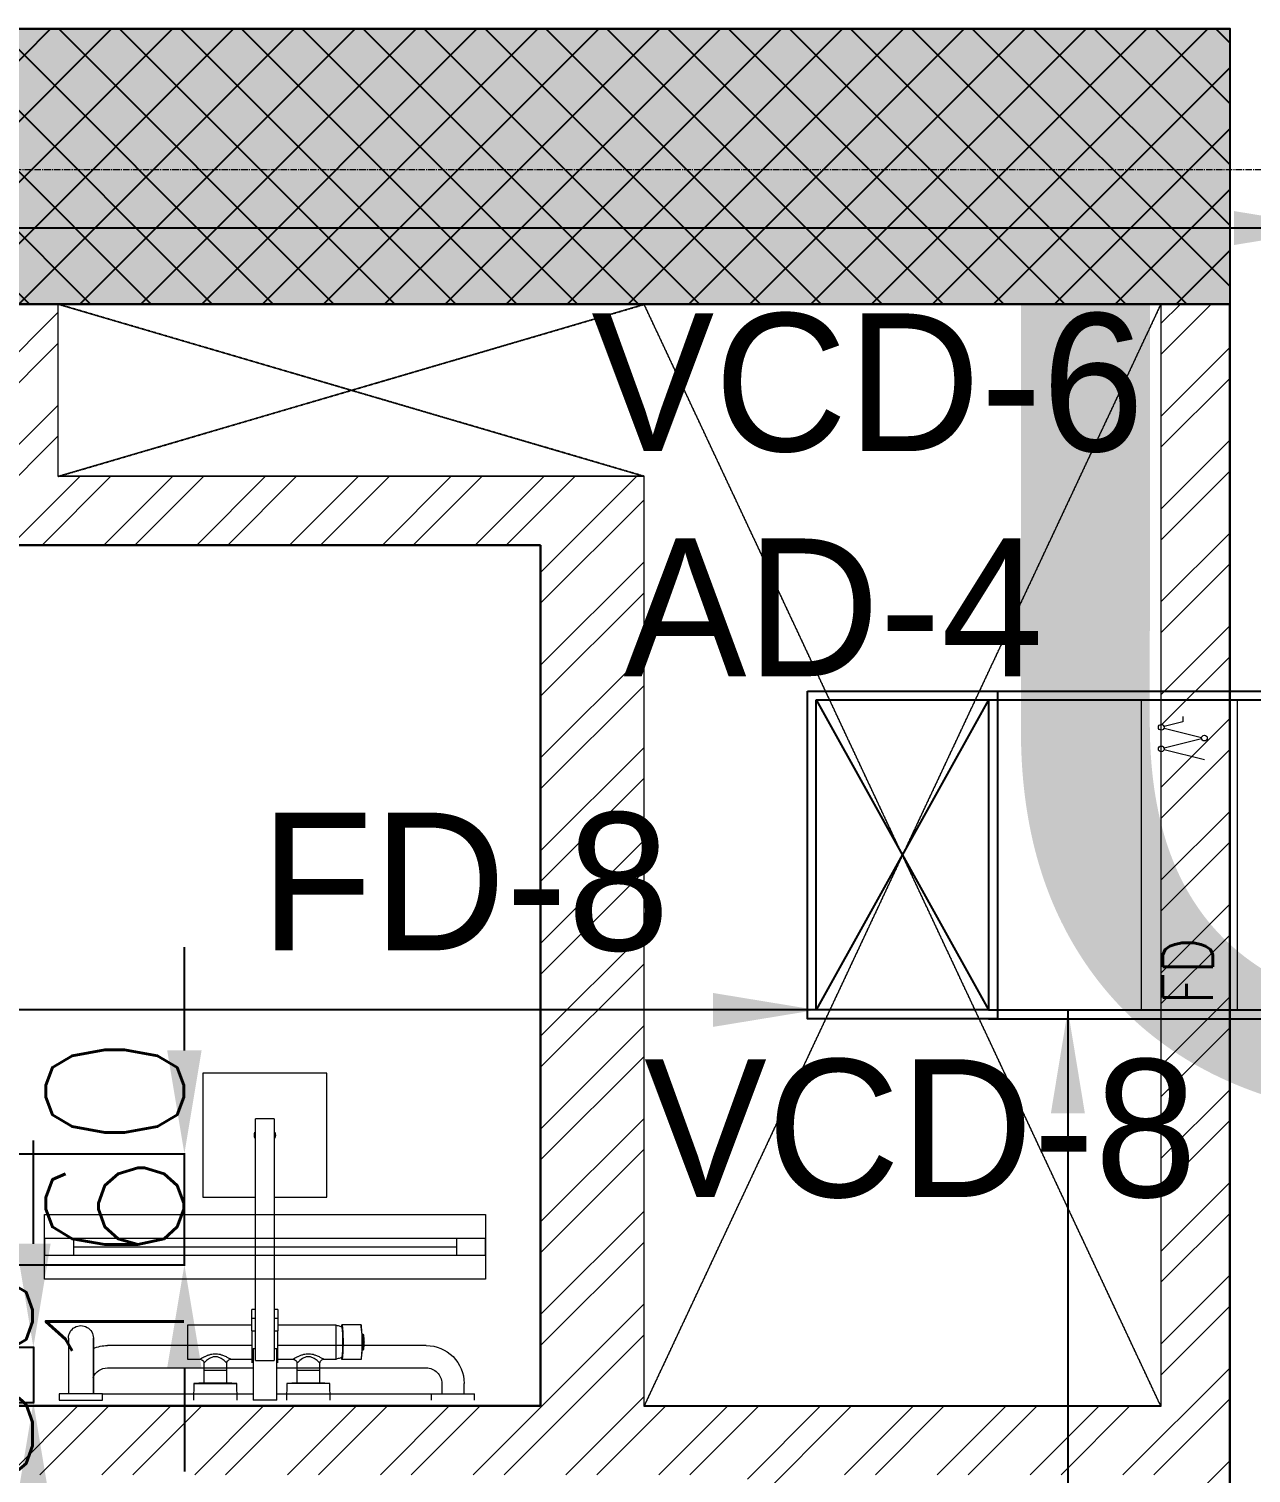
# Model space of a CAD drawing. Header units: millimetres. Extents: x -9226 to 166212, y -13 to 97274.
# Drawn here: x 36107 to 37881, y 55882 to 57979 of the extents above; entities that cross this region are included whole.
import ezdxf
from ezdxf.enums import TextEntityAlignment as Align

# ---------------------------------------------------------------- set-up
doc = ezdxf.new("R2010")
doc.units = ezdxf.units.MM
for name, pattern in [('23491-A-XR-GRID$0$23288-XR-Unit GRIDS$0$CENTER2', [28.575, 19.05, -3.175, 3.175, -3.175]), ('23491-XR-AR-2ND FLOOR PLAN$0$HIDDEN', [9.525, 6.35, -3.175]), ('HIDDEN', [9.525, 6.35, -3.175])]:
    doc.linetypes.add(name, pattern=pattern)
doc.layers.get('0').update_dxf_attribs({"color": 8})
doc.layers.get('Defpoints').update_dxf_attribs({"color": 8})
for name, color, linetype in [('05 - 2ND - 3RD COLUMNS LAYOUT$0$23491-A-XR-GROUND TO PODIUM 3-COL$0$COLUMN', 8, 'Continuous'), ('05 - 2ND - 3RD COLUMNS LAYOUT$0$23491-A-XR-GROUND TO PODIUM 3-COL$0$HATCH', 8, 'Continuous'), ('1.INS', 8, 'Continuous'), ('1.STR', 8, 'Continuous'), ('23491-XR-AR-2ND FLOOR PLAN$0$23491-XR-AR-2ND FLOOR PLAN$0$23491-XR-AR-TYP-FLOOR$0$A-ELC-DP', 8, 'Continuous'), ('23491-XR-AR-2ND FLOOR PLAN$0$23491-XR-AR-2ND FLOOR PLAN$0$23491-XR-AR-TYP-FLOOR$0$A-ELC-DP @ 2000', 8, 'Continuous'), ('cloud', 15, 'Continuous'), ('FAD', 3, 'Continuous'), ('LETER LINE', 7, 'Continuous'), ('VCD SHE', 7, 'Continuous')]:
    doc.layers.add(name, color=color, linetype=linetype)
for name, color, linetype, lineweight in [('1.XREF', 8, 'Continuous', 9), ('23491-A-XR-GRID$0$G-ANNO-GRID', 8, '23491-A-XR-GRID$0$23288-XR-Unit GRIDS$0$CENTER2', 0), ('23491-XR-AR-2ND FLOOR PLAN$0$23491-XR-AR-2ND FLOOR PLAN$0$23491-XR-AR-TYP-FLOOR$0$A-Glaz-Sill', 8, 'Continuous', 5), ('23491-XR-AR-2ND FLOOR PLAN$0$23491-XR-AR-2ND FLOOR PLAN$0$23491-XR-AR-TYP-FLOOR$0$A-WALL-PATT', 8, 'Continuous', 5), ('23491-XR-AR-2ND FLOOR PLAN$0$23491-XR-AR-2ND FLOOR PLAN$0$A-FIXT-TOIT-PLAN', 8, 'Continuous', 20), ('23491-XR-AR-2ND FLOOR PLAN$0$23491-XR-AR-2ND FLOOR PLAN$0$A-WALL', 8, 'Continuous', 30), ('23491-XR-AR-2ND FLOOR PLAN$0$23491-XR-AR-2ND FLOOR PLAN$0$A-WALL-CAVI', 8, 'Continuous', 15), ('23491-XR-AR-2ND FLOOR PLAN$0$A-FLOR-OVHD', 8, '23491-XR-AR-2ND FLOOR PLAN$0$HIDDEN', 15), ('23491-XR-AR-2ND FLOOR PLAN$0$A-WALL', 8, 'Continuous', 30), ('23491-XR-AR-2ND FLOOR PLAN$0$A-WALL-CAVI', 8, 'Continuous', 15), ('A-ANNO-DIMS', 8, 'Continuous', 9), ('A-FLOR-OVHD', 15, 'HIDDEN', 15), ('HVAC-VOL-SPD-S01-M-01-0400 R-01$0$HVAC-VOL-SPD-S01-M-01-0400 R-01$0$000-VL-M-FD', 20, 'Continuous', 20), ('MH DIM', 15, 'Continuous', 0)]:
    doc.layers.add(name, color=color, linetype=linetype, lineweight=lineweight)
doc.styles.add('23491-XR-AR-2ND FLOOR PLAN$0$23491-XR-AR-2ND FLOOR PLAN$0$23491-XR-AR-TYP-FLOOR$0$SDC-TEXT-ARB', font='sdc-arb.shx')
doc.styles.add('HVAC-VOL-SPD-S01-M-01-0400 R-01$0$HVAC-VOL-SPD-S01-M-01-0400 R-01$0$ROMANS', font='romans.shx', dxfattribs={"width": 0.75})
doc.styles.add('ROMANS', font='isocp.shx', dxfattribs={"width": 0.8})
doc.styles.add('SDC-TEXT-ARB', font='sdc-arb.shx', dxfattribs={"height": 0.5})
doc.styles.get("Standard").update_dxf_attribs({"font": 'romans.shx', "height": 200})
doc.dimstyles.new('ISO-25', dxfattribs={"dimtxt": 200, "dimasz": 150, "dimexe": 1.25, "dimexo": 0.625, "dimgap": 1, "dimtad": 1, "dimtoh": 1, "dimdec": 0, "dimrnd": 5, "dimtxsty": 'Standard', "dimcen": 2.5, "dimclrd": 256, "dimclre": 256, "dimclrt": 7, "dimadec": 0, "dimazin": 0, "dimtfac": 1, "dimtdec": 0, "dimtix": 1, "dimtmove": 2, "dimatfit": 3, "dimfxl": 1, "dimarcsym": 1})
doc.dimstyles.new('JSE', dxfattribs={"dimtxt": 50, "dimasz": 150, "dimexe": 0.18, "dimexo": 0.0625, "dimgap": 50, "dimtad": 0, "dimdec": 0, "dimrnd": 5, "dimzin": 0, "dimdsep": 46, "dimtxsty": 'ROMANS', "dimcen": 0.09, "dimclrd": 7, "dimclre": 7, "dimclrt": 7, "dimadec": 0, "dimazin": 0, "dimtfac": 1, "dimtdec": 0, "dimtofl": 0, "dimtmove": 0, "dimatfit": 3, "dimfxl": 1, "dimtolj": 1, "dimtzin": 0, "dimarcsym": 1})

# ---------------------------------------------------------------- blocks, each defined once
blk = doc.blocks.new('*U723')
at = {"layer": '23491-XR-AR-2ND FLOOR PLAN$0$23491-XR-AR-2ND FLOOR PLAN$0$23491-XR-AR-TYP-FLOOR$0$A-ELC-DP @ 2000', "color": 8, "lineweight": 25, "insert": (129.2, 99.7), "char_height": 1442.988, "attachment_point": 1, "style": '23491-XR-AR-2ND FLOOR PLAN$0$23491-XR-AR-2ND FLOOR PLAN$0$23491-XR-AR-TYP-FLOOR$0$SDC-TEXT-ARB'}
blk.add_mtext_dynamic_manual_height_columns('{\\fArial|b0|i0|c0|p34;ONU}', width=1442.988, gutter_width=7214.9, heights=[0], dxfattribs=at)
blk = doc.blocks.new('23491-XR-AR-2ND FLOOR PLAN$0$23491-XR-AR-2ND FLOOR PLAN$0$23491-XR-AR-TYP-FLOOR$0$A$C81039be2')
at = {"layer": '23491-XR-AR-2ND FLOOR PLAN$0$23491-XR-AR-2ND FLOOR PLAN$0$23491-XR-AR-TYP-FLOOR$0$A-ELC-DP'}
blk.add_blockref('*U723', (0, 0), dxfattribs=at)
blk = doc.blocks.new('23491-XR-AR-2ND FLOOR PLAN$0$23491-XR-AR-2ND FLOOR PLAN$0$23261-XR-AR-TO-A-FF$0$AAA')
at = {"color": 8, "linetype": 'ByBlock'}
for p, q in [((19517.5, 6924.5), (19697.5, 6924.5)), ((19517.5, 6744.5), (19517.5, 6924.5)), ((19697.5, 6924.5), (19697.5, 6744.5)), ((19594, 6858.6), (19594, 6777.6)), ((19594, 6858.6), (19621, 6858.6)), ((19621, 6777.6), (19621, 6858.6)), ((19594, 6777.6), (19594, 6507.6)), ((19621, 6507.6), (19621, 6777.6)), ((19594, 6744.5), (19517.5, 6744.5)), ((19697.5, 6744.5), (19621, 6744.5)), ((19588.6, 6581.5), (19588.6, 6568.4)), ((19588.6, 6581.5), (19594, 6581.5)), ((19588.6, 6568.4), (19588.6, 6550.4)), ((19588.6, 6568.4), (19594, 6568.4)), ((19621, 6581.5), (19626.4, 6581.5)), ((19621, 6568.4), (19626.4, 6568.4)), ((19626.4, 6568.4), (19626.4, 6581.5)), ((19626.4, 6550.4), (19626.4, 6568.4)), ((19594, 6550.4), (19588.6, 6550.4)), ((19588.6, 6504), (19588.6, 6550.4)), ((19626.4, 6550.4), (19621, 6550.4)), ((19626.4, 6550.4), (19626.4, 6504)), ((19373.4, 6529.2), (19588.6, 6529.2)), ((19594, 6524.8), (19590.4, 6524.8)), ((19590.4, 6450), (19590.4, 6524.8)), ((19624.6, 6524.8), (19621, 6524.8)), ((19624.6, 6524.8), (19624.6, 6450)), ((19626.4, 6529.2), (19836, 6529.2)), ((19856.5, 6459), (19856.5, 6540)), ((19856.5, 6540), (19856.5, 6459)), ((19892.7, 6540), (19892.7, 6459)), ((19892.7, 6540), (19892.7, 6459)), ((19588.6, 6509.4), (19564.1, 6509.4)), ((19567, 6509.4), (19566.4, 6509.4)), ((19621, 6507.6), (19594, 6507.6)), ((19590.4, 6496.8), (19373.4, 6496.8)), ((19836, 6496.8), (19624.6, 6496.8)), ((19303.2, 6450), (19303.2, 6459)), ((19590.4, 6459), (19303.2, 6459)), ((19318.5, 6459), (19318.5, 6474.3)), ((19350.9, 6474.3), (19350.9, 6459)), ((19366.2, 6459), (19366.2, 6450)), ((19843.2, 6459), (19624.6, 6459)), ((19648, 6450), (19648.2, 6474.2)), ((19843.2, 6450), (19843.2, 6459)), ((19843.2, 6459), (19856.5, 6459)), ((19843.2, 6450), (19843.2, 6459)), ((19843.2, 6459), (19906.2, 6459)), ((19892.7, 6459), (19906.2, 6459)), ((19906.2, 6459), (19906.2, 6450)), ((19906.2, 6459), (19906.2, 6450)), ((19590.4, 6450), (19624.6, 6450)), ((19906.2, 6450), (19843.2, 6450)), ((19906.2, 6450), (19843.2, 6450))]:
    blk.add_line(p, q, dxfattribs=at)
at = {"color": 8, "linetype": 'ByBlock', "flags": 128}
for points in [[(19466.5, 6545.7), (19465.5, 6545.6), (19464.5, 6545.5)], [(19466.3, 6544.5), (19466.3, 6544.5), (19466.3, 6545), (19467.9, 6557.1), (19468, 6558.5), (19468.1, 6559.4), (19496, 6559.4)], [(19504, 6558.7), (19502.6, 6558.5), (19501.3, 6558.2), (19499.9, 6557.9), (19498.6, 6557.5), (19497.3, 6557), (19496.1, 6556.6), (19496, 6556.5), (19496, 6559.4), (19495, 6556), (19494.3, 6546.8), (19494, 6534.2), (19494.3, 6521.6), (19495, 6512.3), (19496, 6509)], [(19527.8, 6503.6), (19527.6, 6505.1), (19527, 6506.5), (19526.1, 6507.7), (19524.9, 6508.6), (19522.6, 6509.4), (19522, 6509.4), (19504, 6509.4), (19504, 6558.9), (19588.6, 6558.9)], [(19626.4, 6558.9), (19720, 6558.9), (19720, 6509.4), (19702, 6509.4), (19701.3, 6509.4), (19699, 6508.6), (19697.8, 6507.7), (19696.9, 6506.5), (19696.3, 6505.1), (19696.1, 6503.6)], [(19464.5, 6522.8), (19465.5, 6522.7), (19466.5, 6522.6)], [(19466.3, 6523.8), (19466.3, 6523.7), (19466.4, 6522.8), (19466.7, 6520.3), (19467.4, 6515), (19467.8, 6511.5), (19468, 6510.1), (19468.1, 6509), (19468.1, 6509), (19496, 6509), (19496, 6511.8), (19497.2, 6511.3), (19498.5, 6510.9), (19499.8, 6510.5), (19501.2, 6510.2), (19502.5, 6509.9), (19503.9, 6509.7), (19504, 6509.6)], [(19513, 6450), (19513.2, 6474.2), (19527.7, 6475.2), (19527.9, 6503.7), (19528.9, 6504.7), (19531.9, 6507.3), (19536, 6510.5), (19541.4, 6513), (19547.5, 6513), (19552.9, 6510.5), (19557.1, 6507.3), (19560, 6504.7), (19561.1, 6503.6), (19561.3, 6475.2), (19561.4, 6475.2), (19575.7, 6474.2), (19576, 6450)], [(19565.4, 6509.2), (19564, 6508.6), (19562.8, 6507.7), (19561.9, 6506.5), (19561.3, 6505.1), (19561.1, 6503.6)], [(19662.8, 6503.6), (19662.6, 6505.1), (19662, 6506.5), (19661.1, 6507.7), (19659.9, 6508.6), (19657.6, 6509.4), (19657, 6509.4), (19626.4, 6509.4)], [(19710.7, 6474.2), (19648.2, 6474.2), (19648.3, 6474.3), (19662.7, 6475.2), (19662.9, 6503.7), (19663.9, 6504.7), (19666.9, 6507.3), (19671, 6510.5), (19676.4, 6513), (19682.5, 6513), (19687.9, 6510.5), (19692.1, 6507.3), (19695, 6504.7), (19696.1, 6503.6), (19696.1, 6493.2), (19696.3, 6475.2), (19696.4, 6475.2), (19710.7, 6474.2), (19711, 6450)], [(19527.8, 6493.2), (19544.5, 6493.2), (19561.1, 6493.2)], [(19662.8, 6493.2), (19679.5, 6493.2), (19696.1, 6493.2)], [(19513.3, 6474.3), (19513.2, 6474.2), (19575.7, 6474.2)], [(19561, 6475.2), (19544.5, 6475.2), (19527.9, 6475.2)], [(19696.3, 6475.2), (19679.5, 6475.2), (19662.7, 6475.2)]]:
    blk.add_lwpolyline(points, dxfattribs=at)
at = {"color": 8, "linetype": 'ByBlock'}
for centre, radius, start, end in [((19607.5, 6834.5), 15.1, 163.2751, 180), ((19607.5, 6834.5), 15.1, 0, 16.7249), ((19607.5, 6834.5), 15.1, 180, 196.7249), ((19607.5, 6834.5), 15.1, 343.2751, 0), ((19874.6, 6540), 18.1, 360, 180), ((19874.6, 6540), 18.1, 360, 180), ((19373.4, 6474.3), 54.9, 90, 180), ((19836, 6474.3), 54.9, 67.793, 90), ((19373.4, 6474.3), 22.5, 90, 180), ((19836, 6474.3), 22.5, 22.7572, 90)]:
    blk.add_arc(centre, radius, start, end, dxfattribs=at)
at = {"color": 8, "linetype": 'ByBlock', "extrusion": (0, 0, -1)}
for start_param, end_param in [(4.712389, 4.717081), (4.707697, 4.712389)]:
    blk.add_ellipse((19515.6, 6534.2), major_axis=(0, 52.4), ratio=0.998719, start_param=start_param, end_param=end_param, dxfattribs=at)
at = {"color": 8, "linetype": 'ByBlock'}
for points in [[(19463.3, 6534.4), (19463.3, 6535.3), (19463.4, 6537.2), (19463.6, 6540), (19464, 6542.8), (19464.3, 6544.6), (19464.5, 6545.5)], [(19464.5, 6522.8), (19464.3, 6523.7), (19464, 6525.6), (19463.6, 6528.3), (19463.4, 6531.1), (19463.3, 6533), (19463.3, 6533.9)], [(19465.7, 6527.2), (19465.7, 6527.4), (19465.7, 6527.6), (19465.7, 6527.8)], [(19466.7, 6534.2), (19466.7, 6530), (19466.9, 6521.5), (19467.7, 6513.2), (19468.1, 6509)]]:
    blk.add_open_spline(points, degree=3, dxfattribs=at)
for points, knots in [([(19466.4, 6545.2), (19466.2, 6544.4), (19465.9, 6542.7), (19465.5, 6540), (19465.3, 6537.1), (19465.2, 6535.1), (19465.2, 6534.2)], [0.0424045, 0.0424045, 0.0424045, 0.0424045, 0.25, 0.5, 0.75, 1, 1, 1, 1]), ([(19468.1, 6559.4), (19468, 6558.3), (19467.8, 6556.2), (19467.4, 6552), (19466.9, 6544.7), (19466.7, 6538.4), (19466.7, 6534.2)], [0, 0, 0, 0, 0.125, 0.25, 0.5, 1, 1, 1, 1]), ([(19496, 6511.8), (19495.7, 6512), (19495.4, 6513.2), (19495, 6516.2), (19494.8, 6518.3), (19494.7, 6520.1), (19494.6, 6522), (19494.5, 6524.7), (19494.4, 6528.5), (19494.3, 6532.4), (19494.3, 6535.6), (19494.3, 6538.4), (19494.4, 6541.6), (19494.5, 6545.1), (19494.7, 6548.3), (19494.9, 6551), (19495.1, 6553.3), (19495.5, 6555.6), (19495.8, 6556.4), (19496, 6556.5)], [-1, -1, -1, -1, -0.861111, -0.791667, -0.756944, -0.722222, -0.6875, -0.652778, -0.583333, -0.513889, -0.479167, -0.444444, -0.388889, -0.333333, -0.277778, -0.222222, -0.166667, -0.111111, 0, 0, 0, 0]), ([(19465.2, 6534.2), (19465.2, 6533.2), (19465.3, 6531.3), (19465.5, 6528.4), (19465.9, 6525.6), (19466.2, 6523.9), (19466.4, 6523.1)], [0, 0, 0, 0, 0.25, 0.5, 0.75, 0.9575954, 0.9575954, 0.9575954, 0.9575954]), ([(19534.1, 6515.4), (19533.3, 6515.1), (19531.5, 6514.3), (19528.8, 6513.1), (19526.7, 6512.1), (19524.8, 6511), (19523.4, 6510.3), (19522.5, 6509.8), (19521.9, 6509.5), (19521.9, 6509.4), (19522, 6509.4)], [0.6680269, 0.6680269, 0.6680269, 0.6680269, 0.7083333, 0.75, 0.7916667, 0.8333333, 0.875, 0.9166667, 0.9583333, 0.9999877, 0.9999877, 0.9999877, 0.9999877]), ([(19554.7, 6515.4), (19554.1, 6515.6), (19553, 6516), (19550.6, 6516.7), (19547.7, 6517.3), (19544.5, 6517.5), (19541.2, 6517.3), (19538.3, 6516.7), (19536, 6516), (19534.8, 6515.6), (19534.2, 6515.4)], [0.3333333, 0.3333333, 0.3333333, 0.3333333, 0.3611111, 0.3888889, 0.4444444, 0.5, 0.5555556, 0.6111111, 0.6388889, 0.6666667, 0.6666667, 0.6666667, 0.6666667]), ([(19567, 6509.4), (19567, 6509.4), (19566.9, 6509.5), (19566.4, 6509.8), (19565.8, 6510.1), (19565, 6510.5), (19564, 6511.1), (19562.9, 6511.7), (19561.5, 6512.4), (19560, 6513.2), (19558.3, 6513.9), (19556.5, 6514.7), (19555.4, 6515.2), (19554.8, 6515.4)], [0.0000145, 0.0000145, 0.0000145, 0.0000145, 0.0555556, 0.0833333, 0.1111111, 0.1388889, 0.1666667, 0.1944444, 0.2222222, 0.25, 0.2777778, 0.3055556, 0.3311596, 0.3311596, 0.3311596, 0.3311596]), ([(19669.1, 6515.4), (19668.3, 6515.1), (19666.5, 6514.3), (19663.8, 6513.1), (19661.7, 6512.1), (19659.8, 6511), (19658.4, 6510.3), (19657.5, 6509.8), (19656.9, 6509.5), (19656.9, 6509.4), (19657, 6509.4)], [0.6680252, 0.6680252, 0.6680252, 0.6680252, 0.7083333, 0.75, 0.7916667, 0.8333333, 0.875, 0.9166667, 0.9583333, 0.9999855, 0.9999855, 0.9999855, 0.9999855]), ([(19689.7, 6515.4), (19689.1, 6515.6), (19688, 6516), (19685.6, 6516.7), (19682.7, 6517.3), (19679.5, 6517.5), (19676.2, 6517.3), (19673.3, 6516.7), (19671, 6516), (19669.8, 6515.6), (19669.2, 6515.4)], [0.3333333, 0.3333333, 0.3333333, 0.3333333, 0.3611111, 0.3888889, 0.4444444, 0.5, 0.5555556, 0.6111111, 0.6388889, 0.6666667, 0.6666667, 0.6666667, 0.6666667]), ([(19702, 6509.4), (19702, 6509.4), (19701.9, 6509.5), (19701.4, 6509.8), (19700.8, 6510.1), (19700, 6510.5), (19699, 6511.1), (19697.9, 6511.7), (19696.5, 6512.4), (19695, 6513.2), (19693.3, 6513.9), (19691.5, 6514.7), (19690.4, 6515.2), (19689.8, 6515.4)], [0.0000123, 0.0000123, 0.0000123, 0.0000123, 0.0555556, 0.0833333, 0.1111111, 0.1388889, 0.1666667, 0.1944444, 0.2222222, 0.25, 0.2777778, 0.3055556, 0.3311561, 0.3311561, 0.3311561, 0.3311561])]:
    blk.add_open_spline(points, degree=3, knots=knots, dxfattribs=at)
blk = doc.blocks.new('23491-XR-AR-2ND FLOOR PLAN$0$23491-XR-AR-2ND FLOOR PLAN$0$23261-XR-AR-TO-A-FF$0$Slim Fr Drain Vitra')
at = {"color": 8}
for p, q in [((42, -12), (42, 12)), ((42, 0), (598, 0)), ((598, -12), (598, 12))]:
    blk.add_line(p, q, dxfattribs=at)
for points in [[(0, -47), (640, -47), (640, 47), (0, 47)], [(0, 12), (640, 12), (640, -12), (0, -12)]]:
    blk.add_lwpolyline(points, close=True, dxfattribs=at)
blk = doc.blocks.new('23491-XR-AR-2ND FLOOR PLAN')
at = {"layer": '23491-XR-AR-2ND FLOOR PLAN$0$23491-XR-AR-2ND FLOOR PLAN$0$23491-XR-AR-TYP-FLOOR$0$A-WALL-PATT'}
h = blk.add_hatch(dxfattribs=at)
h.set_pattern_fill('ANSI32', color=8, scale=10)
h.paths.add_polyline_path([(37250, 52030), (37250, 52480), (37750, 52480), (37750, 52030)], flags=16)
h.paths.add_polyline_path([(36049.8, 57579.7), (36150, 57579.7), (36150, 57330), (37000, 57330), (37000.3, 55980.5), (37750, 55980.5), (37750, 57580), (37850, 57579.7), (37850, 55880), (37250, 55880), (37250, 52580), (37750, 52580), (37750, 55880), (37850, 55880), (37850, 51880), (36350, 51880), (36350, 50950), (36250, 50950), (36250, 52204.5), (36350, 52204.5), (36350, 52030), (37150, 52030), (37150, 55880), (34900, 55880), (34900, 55980), (36850, 55980), (36850, 57230), (36049.8, 57230)])
at = {"layer": '23491-XR-AR-2ND FLOOR PLAN$0$23491-XR-AR-2ND FLOOR PLAN$0$A-WALL', "color": 8}
for p, q in [((36850, 55980, 0), (36850, 57230, 0)), ((34900, 55980, 0), (36850, 55980, 0))]:
    blk.add_line(p, q, dxfattribs=at)
blk.add_lwpolyline([(36850, 57230), (36049.8, 57230), (36049.8, 57579.7)], dxfattribs=at)
at = {"layer": '23491-XR-AR-2ND FLOOR PLAN$0$23491-XR-AR-2ND FLOOR PLAN$0$A-WALL-CAVI', "color": 8, "elevation": 0}
blk.add_lwpolyline([(36150, 57580.5), (37750, 57580), (37750, 55980), (37000, 55980)], dxfattribs=at)
at = {"layer": '23491-XR-AR-2ND FLOOR PLAN$0$23491-XR-AR-2ND FLOOR PLAN$0$A-WALL-CAVI', "color": 8}
blk.add_lwpolyline([(37000, 55980), (37000, 57330), (36149.9, 57330), (36150, 57580)], dxfattribs=at)
at = {"layer": '23491-XR-AR-2ND FLOOR PLAN$0$A-FLOR-OVHD', "color": 8, "ltscale": 0.1}
for p, q in [((36149.9, 57330), (37000.1, 57579.7)), ((37000, 57330), (36150, 57579.7)), ((37750, 57580), (37000, 55980)), ((37750, 55980), (37000, 57580))]:
    blk.add_line(p, q, dxfattribs=at)
at = {"layer": '23491-XR-AR-2ND FLOOR PLAN$0$A-WALL', "color": 8, "elevation": 0}
blk.add_lwpolyline([(37849.9, 57579.7), (37850, 52580)], dxfattribs=at)
at = {"layer": '23491-XR-AR-2ND FLOOR PLAN$0$A-WALL', "color": 8}
blk.add_lwpolyline([(36850, 55980), (36850, 57230)], dxfattribs=at)
at = {"layer": '23491-XR-AR-2ND FLOOR PLAN$0$23491-XR-AR-2ND FLOOR PLAN$0$23491-XR-AR-TYP-FLOOR$0$A-Glaz-Sill', "color": 8, "lineweight": 25, "xscale": -1, "rotation": 359.9773642804463}
blk.add_blockref('23491-XR-AR-2ND FLOOR PLAN$0$23491-XR-AR-2ND FLOOR PLAN$0$23491-XR-AR-TYP-FLOOR$0$A$C81039be2', (42000, 57759.8, 0), dxfattribs=at)
at = {"layer": '23491-XR-AR-2ND FLOOR PLAN$0$23491-XR-AR-2ND FLOOR PLAN$0$A-FIXT-TOIT-PLAN', "color": 8, "xscale": -1}
for name, p, rotation in [('23491-XR-AR-2ND FLOOR PLAN$0$23491-XR-AR-2ND FLOOR PLAN$0$23261-XR-AR-TO-A-FF$0$AAA', (56057.4, 49538.5), 5.244207164523117e-05), ('23491-XR-AR-2ND FLOOR PLAN$0$23491-XR-AR-2ND FLOOR PLAN$0$23261-XR-AR-TO-A-FF$0$Slim Fr Drain Vitra', (36129.9, 56211), 180.0000524420715)]:
    blk.add_blockref(name, p, dxfattribs=dict(at, rotation=rotation))
blk = doc.blocks.new('23491-A-XR-GRID')
at = {"layer": '23491-A-XR-GRID$0$G-ANNO-GRID', "color": 8, "ltscale": 0.5}
blk.add_line((-8075.9, 57775.3, 0), (56827.8, 57775.3, 0), dxfattribs=at)
blk = doc.blocks.new('05 - 2ND - 3RD COLUMNS LAYOUT')
at = {"layer": '05 - 2ND - 3RD COLUMNS LAYOUT$0$23491-A-XR-GROUND TO PODIUM 3-COL$0$HATCH'}
h = blk.add_hatch(color=256, dxfattribs=at)
h.dxf.hatch_style = 1
h.paths.add_polyline_path([(35849.9, 57579.7), (35849.9, 57979.7), (37849.9, 57979.7), (37849.9, 57579.7)])
at = {"layer": '05 - 2ND - 3RD COLUMNS LAYOUT$0$23491-A-XR-GROUND TO PODIUM 3-COL$0$COLUMN', "elevation": 0}
blk.add_lwpolyline([(35849.9, 57579.7), (35849.9, 57979.7), (37849.9, 57979.7), (37849.9, 57579.7)], close=True, dxfattribs=at)
blk = doc.blocks.new('XREF')
at = {"layer": 'A-ANNO-DIMS', "color": 8}
blk.add_blockref('23491-XR-AR-2ND FLOOR PLAN', (0, 0), dxfattribs=at)
blk.add_blockref('23491-A-XR-GRID', (0, 0))
at = {"layer": 'A-ANNO-DIMS'}
blk.add_blockref('05 - 2ND - 3RD COLUMNS LAYOUT', (0, 0), dxfattribs=at)
blk = doc.blocks.new('I LOVE U05 - 2ND - 3RD COLUMNS LAYOUT$0$1-3 WALLS')
at = {"layer": '05 - 2ND - 3RD COLUMNS LAYOUT$0$23491-A-XR-GROUND TO PODIUM 3-COL$0$HATCH'}
h = blk.add_hatch(dxfattribs=at)
h.set_pattern_fill('ANSI37', color=15, scale=500)
h.set_pattern_definition([(45, (64870.89, -86087.81), (-44.194174, 44.194174), []), (135, (64870.89, -86087.81), (-44.194174, -44.194174), [])])
h.paths.add_polyline_path([(37456, 58673.4), (37456, 59073.4), (39456, 59073.4), (39456, 58673.4)])
at = {"layer": '05 - 2ND - 3RD COLUMNS LAYOUT$0$23491-A-XR-GROUND TO PODIUM 3-COL$0$COLUMN', "color": 15, "elevation": 0}
blk.add_lwpolyline([(37456, 58673.4), (37456, 59073.4), (39456, 59073.4), (39456, 58673.4)], close=True, dxfattribs=at)
blk = doc.blocks.new('I LOVE U05 - 2ND - 3RD COLUMNS LAYOUT')
at = {"color": 15}
blk.add_blockref('I LOVE U05 - 2ND - 3RD COLUMNS LAYOUT$0$1-3 WALLS', (0, 0), dxfattribs=at)
blk = doc.blocks.new('I LOVE UA$C815f66f9')
at = {"layer": '23491-XR-AR-2ND FLOOR PLAN$0$A-WALL-CAVI', "elevation": 0}
blk.add_lwpolyline([(36150, 57580.5), (37750, 57580), (37750, 55980), (37000, 55980)], dxfattribs=at)
at = {"layer": '23491-XR-AR-2ND FLOOR PLAN$0$A-WALL-CAVI'}
blk.add_lwpolyline([(37000, 55980), (37000, 57330), (36149.9, 57330), (36150, 57580)], dxfattribs=at)
at = {"layer": 'A-FLOR-OVHD', "ltscale": 0.1}
for p, q in [((36149.9, 57330), (37000.1, 57579.7)), ((37000, 57330), (36150, 57579.7)), ((37750, 57580), (37000, 55980)), ((37750, 55980), (37000, 57580))]:
    blk.add_line(p, q, dxfattribs=at)
blk = doc.blocks.new('I LOVE USTR')
at = {"layer": 'MH DIM', "color": 15}
blk.add_blockref('I LOVE U05 - 2ND - 3RD COLUMNS LAYOUT', (-1606, -1093.4, 0), dxfattribs=at)
at = {"layer": 'MH DIM', "color": 7}
blk.add_blockref('I LOVE UA$C815f66f9', (0, 0), dxfattribs=at)
blk = doc.blocks.new('A$C32d94600')
at = {"layer": 'cloud', "color": 15}
blk.add_blockref('I LOVE USTR', (-5100, -86375.9, 0), dxfattribs=at)
blk = doc.blocks.new('*U289')
at = {"layer": 'HVAC-VOL-SPD-S01-M-01-0400 R-01$0$HVAC-VOL-SPD-S01-M-01-0400 R-01$0$000-VL-M-FD'}
for p, q in [((228, 106.6), (213.4, 48.1)), ((243.7, 52.1), (230.1, 106.6)), ((259.3, 106.6), (245.7, 52.1)), ((268.2, 79.4), (261.3, 106.6)), ((276, 79.4), (268.2, 79.4))]:
    blk.add_line(p, q, dxfattribs=at)
blk.add_lwpolyline([(-150, 140), (-150, 0), (300, 0), (300, 140)], close=True, dxfattribs=at)
for centre in [(229, 110.7), (260.3, 110.7), (244.7, 48.1)]:
    blk.add_circle(centre, 4.17, dxfattribs=at)
at = {"layer": 'HVAC-VOL-SPD-S01-M-01-0400 R-01$0$HVAC-VOL-SPD-S01-M-01-0400 R-01$0$000-VL-M-FD', "style": 'HVAC-VOL-SPD-S01-M-01-0400 R-01$0$HVAC-VOL-SPD-S01-M-01-0400 R-01$0$ROMANS', "width": 0.8}
blk.add_text('FD', height=72.53, rotation=360, dxfattribs=at).set_placement((-141.9, 72.2), align=Align.MIDDLE_LEFT)
blk = doc.blocks.new('*D369')
at = {"layer": 'Defpoints', "color": 0, "transparency": 16777216}
for p in [(35474.4, 56065.4, 0), (35474.4, 55985), (36113.8, 55985)]:
    blk.add_point(p, dxfattribs=at)
at = {"layer": 'VCD SHE', "lineweight": -2, "transparency": 16777216}
for p, q in [((36113.8, 56215.4), (36113.8, 56365.4)), ((35475.1, 56065.4), (36115, 56065.4)), ((36113.8, 56065.4), (36113.8, 55985)), ((35475.1, 55985), (36115, 55985)), ((36113.8, 55835), (36113.8, 55685))]:
    blk.add_line(p, q, dxfattribs=at)
at = {"layer": 'VCD SHE', "transparency": 16777216}
for points in [[(36088.8, 56215.4), (36138.8, 56215.4), (36113.8, 56065.4)], [(36088.8, 55835), (36138.8, 55835), (36113.8, 55985)]]:
    blk.add_solid(points, dxfattribs=at)
at = {"layer": 'VCD SHE', "color": 7, "transparency": 16777216, "insert": (36012.8, 56025.2), "char_height": 200, "attachment_point": 5, "rotation": 90}
blk.add_mtext('80', dxfattribs=at)
blk = doc.blocks.new('*D370')
at = {"layer": 'Defpoints', "color": 0, "transparency": 16777216}
for p in [(35024, 56346.3, 0), (36333, 56346.3), (35024, 56185)]:
    blk.add_point(p, dxfattribs=at)
at = {"layer": 'VCD SHE', "lineweight": -2, "transparency": 16777216}
for p, q in [((36333, 56496.3), (36333, 56646.3)), ((35024.6, 56346.3), (36334.3, 56346.3)), ((36333, 56185), (36333, 56346.3)), ((35024.6, 56185), (36334.3, 56185)), ((36333, 56035), (36333, 55885))]:
    blk.add_line(p, q, dxfattribs=at)
at = {"layer": 'VCD SHE', "transparency": 16777216}
for points in [[(36308, 56496.3), (36358, 56496.3), (36333, 56346.3)], [(36308, 56035), (36358, 56035), (36333, 56185)]]:
    blk.add_solid(points, dxfattribs=at)
at = {"layer": 'VCD SHE', "color": 7, "transparency": 16777216, "insert": (36232, 56265.7), "char_height": 200, "attachment_point": 5, "rotation": 90}
blk.add_mtext('160', dxfattribs=at)

msp = doc.modelspace()

# ---------------------------------------------------------------- block references
at = {"layer": '1.STR'}
msp.add_blockref('A$C32d94600', (5100, 86375.3), dxfattribs=at)

# ---------------------------------------------------------------- next in the draw order: block references
at = {"layer": '1.XREF'}
msp.add_blockref('XREF', (0, 0), dxfattribs=at)

# ---------------------------------------------------------------- next in the draw order: linework, layer by layer
at = {"layer": '1.INS'}
for points in [[(37500, 57018), (38436.7, 57018)], [(37500, 56542), (38436.7, 56542)]]:
    msp.add_lwpolyline(points, dxfattribs=at)
at = {"layer": 'FAD'}
msp.add_lwpolyline([(37237, 57018), (37513, 57018), (37513, 56542), (37237, 56542)], close=True, dxfattribs=at)
for points in [[(37250, 57005), (37500, 57005), (37500, 56555), (37250, 56555), (37250, 57005)], [(37250, 57005), (37500, 56555)], [(37500, 57005), (37250, 56555)], [(37500, 57005), (38436.7, 57005)], [(37500, 56555), (38436.7, 56555)]]:
    msp.add_lwpolyline(points, dxfattribs=at)

# ---------------------------------------------------------------- next in the draw order: block references
at = {"layer": 'LETER LINE', "rotation": 90.00005074679684}
msp.add_blockref('*U289', (37861.3, 56705), dxfattribs=at)

# ---------------------------------------------------------------- next in the draw order: texts
at = {"layer": 'VCD SHE', "style": 'SDC-TEXT-ARB'}
for s, p in [('VCD-6', (36923.5, 57366.3)), ('AD-4', (36970.3, 57039.5)), ('FD-8', (36443, 56641.5, 0)), ('VCD-8', (37000, 56283.4, -0.2))]:
    msp.add_text(s, height=200, dxfattribs=at).set_placement(p)

# ---------------------------------------------------------------- next in the draw order: dimensions: what is measured, and where the dimension line sits
at = {"layer": 'VCD SHE'}
for base, p1, p2, picture, middle in [((36333, 56346.3), (35024, 56185), (35024, 56346.3, 0), '*D370', (36232, 56265.7)), ((36113.8, 55985), (35474.4, 56065.4, 0), (35474.4, 55985), '*D369', (36012.8, 56025.2))]:
    dim = msp.add_linear_dim(base=base, p1=p1, p2=p2, angle=90, dimstyle='ISO-25', dxfattribs=at)
    dim.commit()
    dim.dimension.update_dxf_attribs({"geometry": picture, "text_midpoint": middle})

# ---------------------------------------------------------------- next in the draw order: leaders
at = {"layer": '1.INS'}
msp.add_leader([(38006.3, 57690.2), (30399.9, 57690.2)], dimstyle='JSE', override={"dimgap": 50, "dimtad": 0}, dxfattribs=at)
at = {"layer": 'VCD SHE'}
for points, dimstyle, override in [([(37250, 56555), (33715, 56555)], 'ISO-25', {"dimgap": 1, "dimtad": 0}), ([(37615.1, 56555), (37615.1, 55435.5), (26925, 55435.5)], 'JSE', {"dimgap": 50, "dimtad": 0})]:
    msp.add_leader(points, dimstyle=dimstyle, override=override, dxfattribs=at)

doc.saveas('drawing.dxf')
